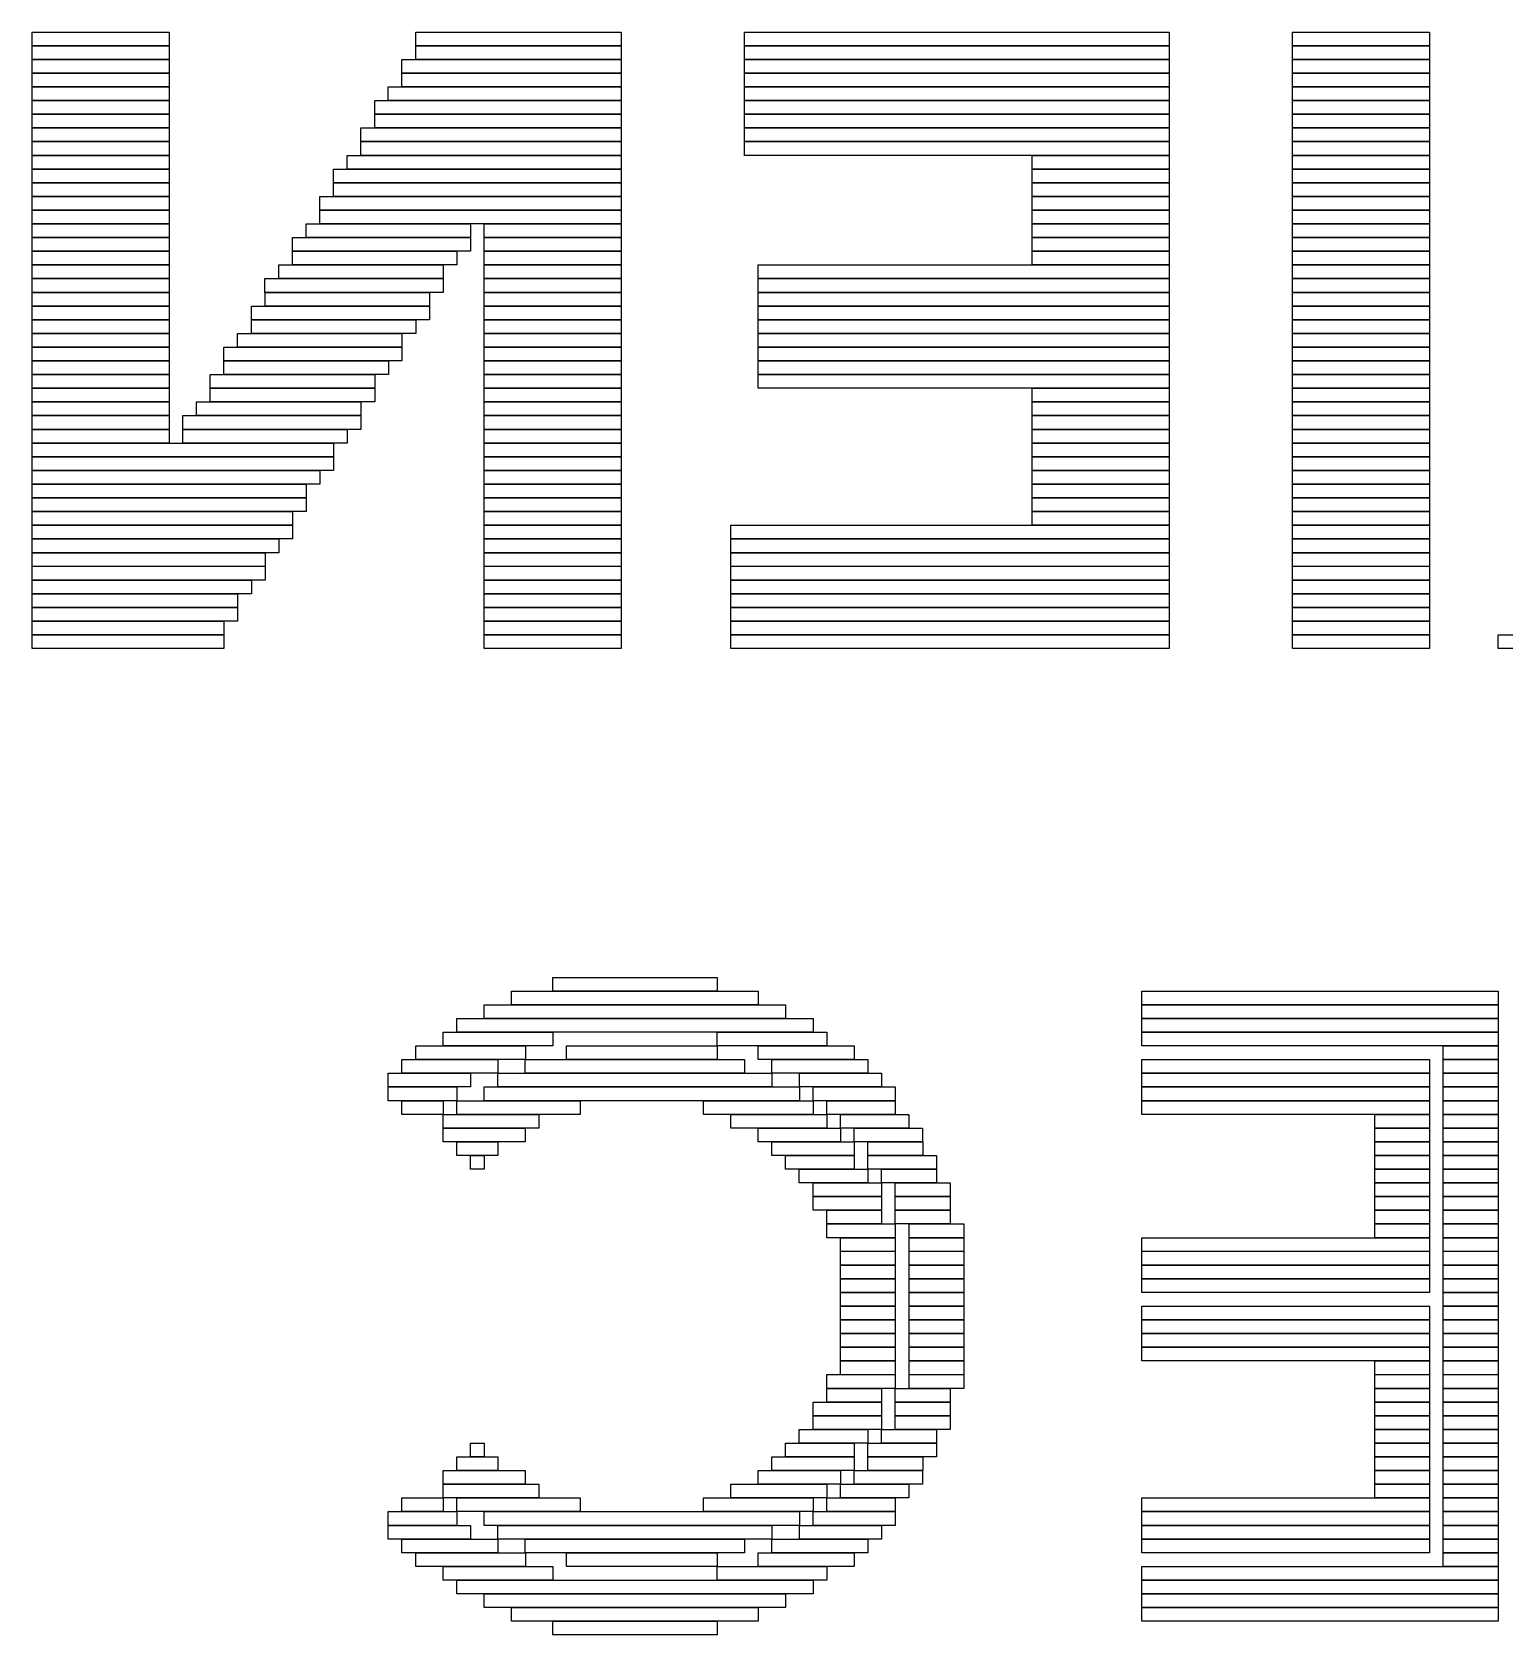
# Model space of a CAD drawing. Extents: x -2 to 100, y -14 to 56.
# Drawn here: x 29.05 to 31.413, y 11.784 to 14.356 of the extents above; entities that cross this region are included whole.
import ezdxf

# ---------------------------------------------------------------- set-up
doc = ezdxf.new("R2010")
doc.units = 0
doc.header["$MEASUREMENT"] = 0
doc.layers.add('PG_SILKSCREEN_BOTTOM', color=12, linetype='CONTINUOUS')

msp = doc.modelspace()

# ---------------------------------------------------------------- linework, layer by layer
at = {"layer": 'PG_SILKSCREEN_BOTTOM'}
for points in [[(29.27002, 14.333753), (29.050209, 14.333753), (29.050209, 14.35575), (29.27002, 14.35575)], [(29.995317, 14.333753), (29.665727, 14.333753), (29.665727, 14.35575), (29.995317, 14.35575)], [(30.87431, 14.333753), (30.193005, 14.333753), (30.193005, 14.35575), (30.87431, 14.35575)], [(31.292013, 14.333753), (31.072226, 14.333753), (31.072226, 14.35575), (31.292013, 14.35575)], [(29.27002, 14.311757), (29.050209, 14.311757), (29.050209, 14.333753), (29.27002, 14.333753)], [(29.995317, 14.311757), (29.665727, 14.311757), (29.665727, 14.333753), (29.995317, 14.333753)], [(30.87431, 14.311757), (30.193005, 14.311757), (30.193005, 14.333753), (30.87431, 14.333753)], [(31.292013, 14.311757), (31.072226, 14.311757), (31.072226, 14.333753), (31.292013, 14.333753)], [(29.27002, 14.289862), (29.050209, 14.289862), (29.050209, 14.311859), (29.27002, 14.311859)], [(29.995317, 14.289862), (29.643527, 14.289862), (29.643527, 14.311859), (29.995317, 14.311859)], [(30.87431, 14.289862), (30.193005, 14.289862), (30.193005, 14.311859), (30.87431, 14.311859)], [(31.292013, 14.289862), (31.072226, 14.289862), (31.072226, 14.311859), (31.292013, 14.311859)], [(29.27002, 14.267866), (29.050209, 14.267866), (29.050209, 14.289862), (29.27002, 14.289862)], [(29.995317, 14.267866), (29.643527, 14.267866), (29.643527, 14.289862), (29.995317, 14.289862)], [(30.87431, 14.267866), (30.193005, 14.267866), (30.193005, 14.289862), (30.87431, 14.289862)], [(31.292013, 14.267866), (31.072226, 14.267866), (31.072226, 14.289862), (31.292013, 14.289862)], [(29.27002, 14.245869), (29.050209, 14.245869), (29.050209, 14.267866), (29.27002, 14.267866)], [(29.27002, 14.223873), (29.050209, 14.223873), (29.050209, 14.245869), (29.27002, 14.245869)], [(29.995317, 14.223873), (29.599712, 14.223873), (29.599712, 14.245869), (29.995317, 14.245869)], [(29.995317, 14.245869), (29.621505, 14.245869), (29.621505, 14.267866), (29.995317, 14.267866)], [(30.87431, 14.245869), (30.193005, 14.245869), (30.193005, 14.267866), (30.87431, 14.267866)], [(30.87431, 14.223873), (30.193005, 14.223873), (30.193005, 14.245869), (30.87431, 14.245869)], [(31.292013, 14.245869), (31.072226, 14.245869), (31.072226, 14.267866), (31.292013, 14.267866)], [(31.292013, 14.223873), (31.072226, 14.223873), (31.072226, 14.245869), (31.292013, 14.245869)], [(29.27002, 14.201851), (29.050209, 14.201851), (29.050209, 14.223873), (29.27002, 14.223873)], [(29.995317, 14.201851), (29.599712, 14.201851), (29.599712, 14.223873), (29.995317, 14.223873)], [(30.87431, 14.201851), (30.193005, 14.201851), (30.193005, 14.223873), (30.87431, 14.223873)], [(31.292013, 14.201851), (31.072226, 14.201851), (31.072226, 14.223873), (31.292013, 14.223873)], [(29.27002, 14.179956), (29.050209, 14.179956), (29.050209, 14.201953), (29.27002, 14.201953)], [(29.995317, 14.179956), (29.577716, 14.179956), (29.577716, 14.201953), (29.995317, 14.201953)], [(30.87431, 14.179956), (30.193005, 14.179956), (30.193005, 14.201953), (30.87431, 14.201953)], [(31.292013, 14.179956), (31.072226, 14.179956), (31.072226, 14.201953), (31.292013, 14.201953)], [(29.27002, 14.15796), (29.050209, 14.15796), (29.050209, 14.179956), (29.27002, 14.179956)], [(29.995317, 14.15796), (29.577716, 14.15796), (29.577716, 14.179956), (29.995317, 14.179956)], [(30.87431, 14.15796), (30.193005, 14.15796), (30.193005, 14.179956), (30.87431, 14.179956)], [(31.292013, 14.15796), (31.072226, 14.15796), (31.072226, 14.179956), (31.292013, 14.179956)], [(29.27002, 14.135964), (29.050209, 14.135964), (29.050209, 14.15796), (29.27002, 14.15796)], [(29.995317, 14.135964), (29.555719, 14.135964), (29.555719, 14.15796), (29.995317, 14.15796)], [(30.874411, 14.135964), (30.654625, 14.135964), (30.654625, 14.15796), (30.874411, 14.15796)], [(31.292013, 14.135964), (31.072226, 14.135964), (31.072226, 14.15796), (31.292013, 14.15796)], [(29.27002, 14.113967), (29.050209, 14.113967), (29.050209, 14.135964), (29.27002, 14.135964)], [(29.995317, 14.113967), (29.533723, 14.113967), (29.533723, 14.135964), (29.995317, 14.135964)], [(30.874411, 14.113967), (30.654625, 14.113967), (30.654625, 14.135964), (30.874411, 14.135964)], [(31.292013, 14.113967), (31.072226, 14.113967), (31.072226, 14.135964), (31.292013, 14.135964)], [(29.27002, 14.092072), (29.050209, 14.092072), (29.050209, 14.114069), (29.27002, 14.114069)], [(29.27002, 14.070051), (29.050209, 14.070051), (29.050209, 14.092072), (29.27002, 14.092072)], [(29.995317, 14.070051), (29.511727, 14.070051), (29.511727, 14.092072), (29.995317, 14.092072)], [(29.995317, 14.092072), (29.533723, 14.092072), (29.533723, 14.114069), (29.995317, 14.114069)], [(30.874411, 14.092072), (30.654625, 14.092072), (30.654625, 14.114069), (30.874411, 14.114069)], [(30.874411, 14.070051), (30.654625, 14.070051), (30.654625, 14.092072), (30.874411, 14.092072)], [(31.292013, 14.092072), (31.072226, 14.092072), (31.072226, 14.114069), (31.292013, 14.114069)], [(31.292013, 14.070051), (31.072226, 14.070051), (31.072226, 14.092072), (31.292013, 14.092072)], [(29.27002, 14.048054), (29.050209, 14.048054), (29.050209, 14.070051), (29.27002, 14.070051)], [(29.995317, 14.048054), (29.511727, 14.048054), (29.511727, 14.070051), (29.995317, 14.070051)], [(30.874411, 14.048054), (30.654625, 14.048054), (30.654625, 14.070051), (30.874411, 14.070051)], [(31.292013, 14.048054), (31.072226, 14.048054), (31.072226, 14.070051), (31.292013, 14.070051)], [(29.27002, 14.026058), (29.050209, 14.026058), (29.050209, 14.048054), (29.27002, 14.048054)], [(29.753509, 14.026058), (29.489705, 14.026058), (29.489705, 14.048054), (29.753509, 14.048054)], [(29.995317, 14.026058), (29.775506, 14.026058), (29.775506, 14.048054), (29.995317, 14.048054)], [(30.874411, 14.026058), (30.654625, 14.026058), (30.654625, 14.048054), (30.874411, 14.048054)], [(31.292013, 14.026058), (31.072226, 14.026058), (31.072226, 14.048054), (31.292013, 14.048054)], [(29.27002, 14.004061), (29.050209, 14.004061), (29.050209, 14.026058), (29.27002, 14.026058)], [(29.753509, 14.004061), (29.467708, 14.004061), (29.467708, 14.026058), (29.753509, 14.026058)], [(29.995317, 14.004061), (29.775506, 14.004061), (29.775506, 14.026058), (29.995317, 14.026058)], [(30.874411, 14.004061), (30.654625, 14.004061), (30.654625, 14.026058), (30.874411, 14.026058)], [(31.292013, 14.004061), (31.072226, 14.004061), (31.072226, 14.026058), (31.292013, 14.026058)], [(29.27002, 13.982167), (29.050209, 13.982167), (29.050209, 14.004163), (29.27002, 14.004163)], [(29.731513, 13.982167), (29.467708, 13.982167), (29.467708, 14.004163), (29.731513, 14.004163)], [(29.995317, 13.982167), (29.775506, 13.982167), (29.775506, 14.004163), (29.995317, 14.004163)], [(30.874411, 13.982167), (30.654625, 13.982167), (30.654625, 14.004163), (30.874411, 14.004163)], [(31.292013, 13.982167), (31.072226, 13.982167), (31.072226, 14.004163), (31.292013, 14.004163)], [(29.27002, 13.96017), (29.050209, 13.96017), (29.050209, 13.982167), (29.27002, 13.982167)], [(29.709516, 13.96017), (29.445712, 13.96017), (29.445712, 13.982167), (29.709516, 13.982167)], [(29.995317, 13.96017), (29.775506, 13.96017), (29.775506, 13.982167), (29.995317, 13.982167)], [(30.874411, 13.96017), (30.215027, 13.96017), (30.215027, 13.982167), (30.874411, 13.982167)], [(31.292013, 13.96017), (31.072226, 13.96017), (31.072226, 13.982167), (31.292013, 13.982167)], [(29.27002, 13.938148), (29.050209, 13.938148), (29.050209, 13.96017), (29.27002, 13.96017)], [(29.27002, 13.916152), (29.050209, 13.916152), (29.050209, 13.938148), (29.27002, 13.938148)], [(29.709516, 13.938148), (29.423716, 13.938148), (29.423716, 13.96017), (29.709516, 13.96017)], [(29.687622, 13.916152), (29.423817, 13.916152), (29.423817, 13.938148), (29.687622, 13.938148)], [(29.995317, 13.938148), (29.775506, 13.938148), (29.775506, 13.96017), (29.995317, 13.96017)], [(29.995317, 13.916152), (29.775506, 13.916152), (29.775506, 13.938148), (29.995317, 13.938148)], [(30.874411, 13.938148), (30.215027, 13.938148), (30.215027, 13.96017), (30.874411, 13.96017)], [(30.874411, 13.916152), (30.215027, 13.916152), (30.215027, 13.938148), (30.874411, 13.938148)], [(31.292013, 13.938148), (31.072226, 13.938148), (31.072226, 13.96017), (31.292013, 13.96017)], [(31.292013, 13.916152), (31.072226, 13.916152), (31.072226, 13.938148), (31.292013, 13.938148)], [(29.27002, 13.894257), (29.050209, 13.894257), (29.050209, 13.916254), (29.27002, 13.916254)], [(29.68752, 13.894257), (29.401922, 13.894257), (29.401922, 13.916254), (29.68752, 13.916254)], [(29.995317, 13.894257), (29.775506, 13.894257), (29.775506, 13.916254), (29.995317, 13.916254)], [(30.874411, 13.894257), (30.215027, 13.894257), (30.215027, 13.916254), (30.874411, 13.916254)], [(31.292013, 13.894257), (31.072226, 13.894257), (31.072226, 13.916254), (31.292013, 13.916254)], [(29.27002, 13.872261), (29.050209, 13.872261), (29.050209, 13.894257), (29.27002, 13.894257)], [(29.665524, 13.872261), (29.401922, 13.872261), (29.401922, 13.894257), (29.665524, 13.894257)], [(29.995317, 13.872261), (29.775506, 13.872261), (29.775506, 13.894257), (29.995317, 13.894257)], [(30.874411, 13.872261), (30.215027, 13.872261), (30.215027, 13.894257), (30.874411, 13.894257)], [(31.292013, 13.872261), (31.072226, 13.872261), (31.072226, 13.894257), (31.292013, 13.894257)], [(29.27002, 13.850264), (29.050209, 13.850264), (29.050209, 13.872261), (29.27002, 13.872261)], [(29.643527, 13.850264), (29.379926, 13.850264), (29.379926, 13.872261), (29.643527, 13.872261)], [(29.995317, 13.850264), (29.775506, 13.850264), (29.775506, 13.872261), (29.995317, 13.872261)], [(30.874411, 13.850264), (30.215027, 13.850264), (30.215027, 13.872261), (30.874411, 13.872261)], [(31.292013, 13.850264), (31.072226, 13.850264), (31.072226, 13.872261), (31.292013, 13.872261)], [(29.27002, 13.828268), (29.050209, 13.828268), (29.050209, 13.850264), (29.27002, 13.850264)], [(29.643527, 13.828268), (29.357904, 13.828268), (29.357904, 13.850264), (29.643527, 13.850264)], [(29.995317, 13.828268), (29.775506, 13.828268), (29.775506, 13.850264), (29.995317, 13.850264)], [(30.874411, 13.828268), (30.215027, 13.828268), (30.215027, 13.850264), (30.874411, 13.850264)], [(31.292013, 13.828268), (31.072226, 13.828268), (31.072226, 13.850264), (31.292013, 13.850264)], [(29.27002, 13.806272), (29.050209, 13.806272), (29.050209, 13.828268), (29.27002, 13.828268)], [(29.621709, 13.806272), (29.357904, 13.806272), (29.357904, 13.828268), (29.621709, 13.828268)], [(29.995317, 13.806272), (29.775506, 13.806272), (29.775506, 13.828268), (29.995317, 13.828268)], [(30.874411, 13.806272), (30.215027, 13.806272), (30.215027, 13.828268), (30.874411, 13.828268)], [(31.292013, 13.806272), (31.072226, 13.806272), (31.072226, 13.828268), (31.292013, 13.828268)], [(29.27002, 13.784351), (29.050209, 13.784351), (29.050209, 13.806373), (29.27002, 13.806373)], [(29.27002, 13.762355), (29.050209, 13.762355), (29.050209, 13.784351), (29.27002, 13.784351)], [(29.599712, 13.784351), (29.335908, 13.784351), (29.335908, 13.806373), (29.599712, 13.806373)], [(29.599712, 13.762355), (29.335908, 13.762355), (29.335908, 13.784351), (29.599712, 13.784351)], [(29.995317, 13.784351), (29.775506, 13.784351), (29.775506, 13.806373), (29.995317, 13.806373)], [(29.995317, 13.762355), (29.775506, 13.762355), (29.775506, 13.784351), (29.995317, 13.784351)], [(30.874411, 13.784351), (30.215027, 13.784351), (30.215027, 13.806373), (30.874411, 13.806373)], [(30.874411, 13.762355), (30.654625, 13.762355), (30.654625, 13.784351), (30.874411, 13.784351)], [(31.292013, 13.784351), (31.072226, 13.784351), (31.072226, 13.806373), (31.292013, 13.806373)], [(31.292013, 13.762355), (31.072226, 13.762355), (31.072226, 13.784351), (31.292013, 13.784351)], [(29.27002, 13.740359), (29.050209, 13.740359), (29.050209, 13.762355), (29.27002, 13.762355)], [(29.577716, 13.740359), (29.313911, 13.740359), (29.313911, 13.762355), (29.577716, 13.762355)], [(29.995317, 13.740359), (29.775506, 13.740359), (29.775506, 13.762355), (29.995317, 13.762355)], [(30.874411, 13.740359), (30.654625, 13.740359), (30.654625, 13.762355), (30.874411, 13.762355)], [(31.292013, 13.740359), (31.072226, 13.740359), (31.072226, 13.762355), (31.292013, 13.762355)], [(29.27002, 13.718362), (29.050209, 13.718362), (29.050209, 13.740359), (29.27002, 13.740359)], [(29.577716, 13.718362), (29.292118, 13.718362), (29.292118, 13.740359), (29.577716, 13.740359)], [(29.995317, 13.718362), (29.775506, 13.718362), (29.775506, 13.740359), (29.995317, 13.740359)], [(30.874411, 13.718362), (30.654625, 13.718362), (30.654625, 13.740359), (30.874411, 13.740359)], [(31.292013, 13.718362), (31.072226, 13.718362), (31.072226, 13.740359), (31.292013, 13.740359)], [(29.27002, 13.696366), (29.050209, 13.696366), (29.050209, 13.718362), (29.27002, 13.718362)], [(29.555719, 13.696366), (29.291915, 13.696366), (29.291915, 13.718362), (29.555719, 13.718362)], [(29.995317, 13.696366), (29.775506, 13.696366), (29.775506, 13.718362), (29.995317, 13.718362)], [(30.874411, 13.696366), (30.654625, 13.696366), (30.654625, 13.718362), (30.874411, 13.718362)], [(31.292013, 13.696366), (31.072226, 13.696366), (31.072226, 13.718362), (31.292013, 13.718362)], [(29.533723, 13.674471), (29.05031, 13.674471), (29.05031, 13.696467), (29.533723, 13.696467)], [(29.995317, 13.674471), (29.775506, 13.674471), (29.775506, 13.696467), (29.995317, 13.696467)], [(30.874411, 13.674471), (30.654625, 13.674471), (30.654625, 13.696467), (30.874411, 13.696467)], [(31.292013, 13.674471), (31.072226, 13.674471), (31.072226, 13.696467), (31.292013, 13.696467)], [(29.533723, 13.652449), (29.05031, 13.652449), (29.05031, 13.674471), (29.533723, 13.674471)], [(29.995317, 13.652449), (29.775506, 13.652449), (29.775506, 13.674471), (29.995317, 13.674471)], [(30.874411, 13.652449), (30.654625, 13.652449), (30.654625, 13.674471), (30.874411, 13.674471)], [(31.292013, 13.652449), (31.072226, 13.652449), (31.072226, 13.674471), (31.292013, 13.674471)], [(29.511727, 13.630453), (29.050107, 13.630453), (29.050107, 13.652449), (29.511727, 13.652449)], [(29.489806, 13.608456), (29.050209, 13.608456), (29.050209, 13.630453), (29.489806, 13.630453)], [(29.995317, 13.630453), (29.775506, 13.630453), (29.775506, 13.652449), (29.995317, 13.652449)], [(29.995317, 13.608456), (29.775506, 13.608456), (29.775506, 13.630453), (29.995317, 13.630453)], [(30.874411, 13.630453), (30.654625, 13.630453), (30.654625, 13.652449), (30.874411, 13.652449)], [(30.874411, 13.608456), (30.654625, 13.608456), (30.654625, 13.630453), (30.874411, 13.630453)], [(31.292013, 13.630453), (31.072226, 13.630453), (31.072226, 13.652449), (31.292013, 13.652449)], [(31.292013, 13.608456), (31.072226, 13.608456), (31.072226, 13.630453), (31.292013, 13.630453)], [(29.489806, 13.586562), (29.050209, 13.586562), (29.050209, 13.608558), (29.489806, 13.608558)], [(29.995317, 13.586562), (29.775506, 13.586562), (29.775506, 13.608558), (29.995317, 13.608558)], [(30.874411, 13.586562), (30.654625, 13.586562), (30.654625, 13.608558), (30.874411, 13.608558)], [(31.292013, 13.586562), (31.072226, 13.586562), (31.072226, 13.608558), (31.292013, 13.608558)], [(29.46781, 13.564565), (29.050209, 13.564565), (29.050209, 13.586562), (29.46781, 13.586562)], [(29.995317, 13.564565), (29.775506, 13.564565), (29.775506, 13.586562), (29.995317, 13.586562)], [(30.874411, 13.564565), (30.654625, 13.564565), (30.654625, 13.586562), (30.874411, 13.586562)], [(31.292013, 13.564565), (31.072226, 13.564565), (31.072226, 13.586562), (31.292013, 13.586562)], [(29.46781, 13.542569), (29.050209, 13.542569), (29.050209, 13.564565), (29.46781, 13.564565)], [(29.995317, 13.542569), (29.775506, 13.542569), (29.775506, 13.564565), (29.995317, 13.564565)], [(30.87431, 13.542569), (30.171009, 13.542569), (30.171009, 13.564565), (30.87431, 13.564565)], [(31.292013, 13.542569), (31.072226, 13.542569), (31.072226, 13.564565), (31.292013, 13.564565)], [(29.445814, 13.520572), (29.050209, 13.520572), (29.050209, 13.542569), (29.445814, 13.542569)], [(29.995317, 13.520572), (29.775506, 13.520572), (29.775506, 13.542569), (29.995317, 13.542569)], [(30.87431, 13.520572), (30.171009, 13.520572), (30.171009, 13.542569), (30.87431, 13.542569)], [(31.292013, 13.520572), (31.072226, 13.520572), (31.072226, 13.542569), (31.292013, 13.542569)], [(29.423817, 13.498551), (29.050209, 13.498551), (29.050209, 13.520572), (29.423817, 13.520572)], [(29.995317, 13.498551), (29.775506, 13.498551), (29.775506, 13.520572), (29.995317, 13.520572)], [(30.87431, 13.498551), (30.171009, 13.498551), (30.171009, 13.520572), (30.87431, 13.520572)], [(31.292013, 13.498551), (31.072226, 13.498551), (31.072226, 13.520572), (31.292013, 13.520572)], [(29.401922, 13.454659), (29.050107, 13.454659), (29.050107, 13.476656), (29.401922, 13.476656)], [(29.423817, 13.476656), (29.050209, 13.476656), (29.050209, 13.498652), (29.423817, 13.498652)], [(29.995317, 13.476656), (29.775506, 13.476656), (29.775506, 13.498652), (29.995317, 13.498652)], [(29.995317, 13.454659), (29.775506, 13.454659), (29.775506, 13.476656), (29.995317, 13.476656)], [(30.87431, 13.476656), (30.171009, 13.476656), (30.171009, 13.498652), (30.87431, 13.498652)], [(30.87431, 13.454659), (30.171009, 13.454659), (30.171009, 13.476656), (30.87431, 13.476656)], [(31.292013, 13.476656), (31.072226, 13.476656), (31.072226, 13.498652), (31.292013, 13.498652)], [(31.292013, 13.454659), (31.072226, 13.454659), (31.072226, 13.476656), (31.292013, 13.476656)], [(29.379926, 13.432663), (29.050107, 13.432663), (29.050107, 13.454659), (29.379926, 13.454659)], [(29.995317, 13.432663), (29.775506, 13.432663), (29.775506, 13.454659), (29.995317, 13.454659)], [(30.87431, 13.432663), (30.171009, 13.432663), (30.171009, 13.454659), (30.87431, 13.454659)], [(31.292013, 13.432663), (31.072226, 13.432663), (31.072226, 13.454659), (31.292013, 13.454659)], [(29.379926, 13.410667), (29.050107, 13.410667), (29.050107, 13.432663), (29.379926, 13.432663)], [(29.995317, 13.410667), (29.775506, 13.410667), (29.775506, 13.432663), (29.995317, 13.432663)], [(30.87431, 13.410667), (30.171009, 13.410667), (30.171009, 13.432663), (30.87431, 13.432663)], [(31.292013, 13.410667), (31.072226, 13.410667), (31.072226, 13.432663), (31.292013, 13.432663)], [(29.357904, 13.38867), (29.050107, 13.38867), (29.050107, 13.410667), (29.357904, 13.410667)], [(29.995317, 13.38867), (29.775506, 13.38867), (29.775506, 13.410667), (29.995317, 13.410667)], [(30.87431, 13.38867), (30.171009, 13.38867), (30.171009, 13.410667), (30.87431, 13.410667)], [(31.292013, 13.38867), (31.072226, 13.38867), (31.072226, 13.410667), (31.292013, 13.410667)], [(29.357904, 13.36675), (29.050107, 13.36675), (29.050107, 13.388772), (29.357904, 13.388772)], [(29.995317, 13.36675), (29.775506, 13.36675), (29.775506, 13.388772), (29.995317, 13.388772)], [(30.87431, 13.36675), (30.171009, 13.36675), (30.171009, 13.388772), (30.87431, 13.388772)], [(31.292013, 13.36675), (31.072226, 13.36675), (31.072226, 13.388772), (31.292013, 13.388772)], [(31.66552, 13.36675), (31.401918, 13.36675), (31.401918, 13.388772), (31.66552, 13.388772)], [(30.149114, 12.817272), (29.885411, 12.817272), (29.885411, 12.839268), (30.149114, 12.839268)], [(30.215027, 12.79525), (29.819422, 12.79525), (29.819422, 12.817272), (30.215027, 12.817272)], [(31.401918, 12.79525), (30.830418, 12.79525), (30.830418, 12.817272), (31.401918, 12.817272)], [(30.258918, 12.773355), (29.775506, 12.773355), (29.775506, 12.795352), (30.258918, 12.795352)], [(31.401918, 12.773355), (30.830418, 12.773355), (30.830418, 12.795352), (31.401918, 12.795352)], [(30.302911, 12.751359), (29.731513, 12.751359), (29.731513, 12.773355), (30.302911, 12.773355)], [(31.401918, 12.751359), (30.830418, 12.751359), (30.830418, 12.773355), (31.401918, 12.773355)], [(29.841419, 12.707366), (29.665625, 12.707366), (29.665625, 12.729362), (29.841419, 12.729362)], [(29.885411, 12.729362), (29.709516, 12.729362), (29.709516, 12.751359), (29.885411, 12.751359)], [(30.149216, 12.707366), (29.907509, 12.707366), (29.907509, 12.729362), (30.149216, 12.729362)], [(30.324908, 12.729362), (30.149114, 12.729362), (30.149114, 12.751359), (30.324908, 12.751359)], [(30.368926, 12.707366), (30.215103, 12.707366), (30.215103, 12.729362), (30.368926, 12.729362)], [(31.401918, 12.729362), (30.830418, 12.729362), (30.830418, 12.751359), (31.401918, 12.751359)], [(31.401918, 12.707366), (31.313907, 12.707366), (31.313907, 12.729362), (31.401918, 12.729362)], [(29.797527, 12.685471), (29.643527, 12.685471), (29.643527, 12.707468), (29.797527, 12.707468)], [(30.193005, 12.685471), (29.841317, 12.685471), (29.841317, 12.707468), (30.193005, 12.707468)], [(30.390922, 12.685471), (30.236922, 12.685471), (30.236922, 12.707468), (30.390922, 12.707468)], [(31.292013, 12.685471), (30.830418, 12.685471), (30.830418, 12.707468), (31.292013, 12.707468)], [(31.401918, 12.685471), (31.313907, 12.685471), (31.313907, 12.707468), (31.401918, 12.707468)], [(29.753509, 12.663449), (29.621505, 12.663449), (29.621505, 12.685471), (29.753509, 12.685471)], [(30.236922, 12.663449), (29.797527, 12.663449), (29.797527, 12.685471), (30.236922, 12.685471)], [(30.412817, 12.663449), (30.281016, 12.663449), (30.281016, 12.685471), (30.412817, 12.685471)], [(31.292013, 12.663449), (30.830418, 12.663449), (30.830418, 12.685471), (31.292013, 12.685471)], [(31.401918, 12.663449), (31.313907, 12.663449), (31.313907, 12.685471), (31.401918, 12.685471)], [(29.731513, 12.641453), (29.621505, 12.641453), (29.621505, 12.663449), (29.731513, 12.663449)], [(30.281118, 12.641453), (29.775506, 12.641453), (29.775506, 12.663449), (30.281118, 12.663449)], [(30.434813, 12.641453), (30.303013, 12.641453), (30.303013, 12.663449), (30.434813, 12.663449)], [(31.292013, 12.641453), (30.830418, 12.641453), (30.830418, 12.663449), (31.292013, 12.663449)], [(31.401918, 12.641453), (31.313907, 12.641453), (31.313907, 12.663449), (31.401918, 12.663449)], [(29.709516, 12.619457), (29.643527, 12.619457), (29.643527, 12.641453), (29.709516, 12.641453)], [(29.929328, 12.619457), (29.731513, 12.619457), (29.731513, 12.641453), (29.929328, 12.641453)], [(30.302911, 12.619457), (30.127016, 12.619457), (30.127016, 12.641453), (30.302911, 12.641453)], [(30.434712, 12.619457), (30.324908, 12.619457), (30.324908, 12.641453), (30.434712, 12.641453)], [(31.292013, 12.619457), (30.830418, 12.619457), (30.830418, 12.641453), (31.292013, 12.641453)], [(31.401918, 12.619457), (31.313907, 12.619457), (31.313907, 12.641453), (31.401918, 12.641453)], [(29.863313, 12.59746), (29.709516, 12.59746), (29.709516, 12.619457), (29.863313, 12.619457)], [(30.324908, 12.59746), (30.171111, 12.59746), (30.171111, 12.619457), (30.324908, 12.619457)], [(30.45681, 12.59746), (30.346904, 12.59746), (30.346904, 12.619457), (30.45681, 12.619457)], [(31.291911, 12.59746), (31.204103, 12.59746), (31.204103, 12.619457), (31.291911, 12.619457)], [(31.401918, 12.59746), (31.313907, 12.59746), (31.313907, 12.619457), (31.401918, 12.619457)], [(29.841317, 12.575565), (29.709516, 12.575565), (29.709516, 12.597562), (29.841317, 12.597562)], [(29.797527, 12.553569), (29.731513, 12.553569), (29.731513, 12.575565), (29.797527, 12.575565)], [(30.346904, 12.575565), (30.214926, 12.575565), (30.214926, 12.597562), (30.346904, 12.597562)], [(30.368926, 12.553569), (30.236922, 12.553569), (30.236922, 12.575565), (30.368926, 12.575565)], [(30.478705, 12.575565), (30.368926, 12.575565), (30.368926, 12.597562), (30.478705, 12.597562)], [(30.478908, 12.553569), (30.390922, 12.553569), (30.390922, 12.575565), (30.478908, 12.575565)], [(31.291911, 12.575565), (31.204103, 12.575565), (31.204103, 12.597562), (31.291911, 12.597562)], [(31.291911, 12.553569), (31.204103, 12.553569), (31.204103, 12.575565), (31.291911, 12.575565)], [(31.401918, 12.575565), (31.313907, 12.575565), (31.313907, 12.597562), (31.401918, 12.597562)], [(31.401918, 12.553569), (31.313907, 12.553569), (31.313907, 12.575565), (31.401918, 12.575565)], [(29.775506, 12.531573), (29.753509, 12.531573), (29.753509, 12.553569), (29.775506, 12.553569)], [(30.368926, 12.531573), (30.25902, 12.531573), (30.25902, 12.553569), (30.368926, 12.553569)], [(30.500726, 12.531573), (30.390922, 12.531573), (30.390922, 12.553569), (30.500726, 12.553569)], [(31.291911, 12.531573), (31.204103, 12.531573), (31.204103, 12.553569), (31.291911, 12.553569)], [(31.401918, 12.531573), (31.313907, 12.531573), (31.313907, 12.553569), (31.401918, 12.553569)], [(30.390821, 12.509551), (30.280915, 12.509551), (30.280915, 12.531573), (30.390821, 12.531573)], [(30.500828, 12.509551), (30.412817, 12.509551), (30.412817, 12.531573), (30.500828, 12.531573)], [(31.291911, 12.509551), (31.204103, 12.509551), (31.204103, 12.531573), (31.291911, 12.531573)], [(31.401918, 12.509551), (31.313907, 12.509551), (31.313907, 12.531573), (31.401918, 12.531573)], [(30.412817, 12.487656), (30.303013, 12.487656), (30.303013, 12.509652), (30.412817, 12.509652)], [(30.522723, 12.487656), (30.434712, 12.487656), (30.434712, 12.509652), (30.522723, 12.509652)], [(31.291911, 12.487656), (31.204103, 12.487656), (31.204103, 12.509652), (31.291911, 12.509652)], [(31.401918, 12.487656), (31.313907, 12.487656), (31.313907, 12.509652), (31.401918, 12.509652)], [(30.412817, 12.46566), (30.303013, 12.46566), (30.303013, 12.487656), (30.412817, 12.487656)], [(30.522723, 12.46566), (30.434712, 12.46566), (30.434712, 12.487656), (30.522723, 12.487656)], [(31.291911, 12.46566), (31.204103, 12.46566), (31.204103, 12.487656), (31.291911, 12.487656)], [(31.401918, 12.46566), (31.313907, 12.46566), (31.313907, 12.487656), (31.401918, 12.487656)], [(30.412715, 12.443663), (30.324908, 12.443663), (30.324908, 12.46566), (30.412715, 12.46566)], [(30.522723, 12.443663), (30.434712, 12.443663), (30.434712, 12.46566), (30.522723, 12.46566)], [(31.291911, 12.443663), (31.204103, 12.443663), (31.204103, 12.46566), (31.291911, 12.46566)], [(31.401918, 12.443663), (31.313907, 12.443663), (31.313907, 12.46566), (31.401918, 12.46566)], [(30.434712, 12.421667), (30.324908, 12.421667), (30.324908, 12.443663), (30.434712, 12.443663)], [(30.434712, 12.39967), (30.346904, 12.39967), (30.346904, 12.421667), (30.434712, 12.421667)], [(30.544719, 12.421667), (30.456911, 12.421667), (30.456911, 12.443663), (30.544719, 12.443663)], [(30.544719, 12.39967), (30.456911, 12.39967), (30.456911, 12.421667), (30.544719, 12.421667)], [(31.292013, 12.39967), (30.830418, 12.39967), (30.830418, 12.421667), (31.292013, 12.421667)], [(31.291911, 12.421667), (31.204103, 12.421667), (31.204103, 12.443663), (31.291911, 12.443663)], [(31.401918, 12.421667), (31.313907, 12.421667), (31.313907, 12.443663), (31.401918, 12.443663)], [(31.401918, 12.39967), (31.313907, 12.39967), (31.313907, 12.421667), (31.401918, 12.421667)], [(30.434712, 12.37775), (30.346904, 12.37775), (30.346904, 12.399772), (30.434712, 12.399772)], [(30.544719, 12.37775), (30.456911, 12.37775), (30.456911, 12.399772), (30.544719, 12.399772)], [(31.292013, 12.37775), (30.830418, 12.37775), (30.830418, 12.399772), (31.292013, 12.399772)], [(31.401918, 12.37775), (31.313907, 12.37775), (31.313907, 12.399772), (31.401918, 12.399772)], [(30.434712, 12.355754), (30.346904, 12.355754), (30.346904, 12.37775), (30.434712, 12.37775)], [(30.544719, 12.355754), (30.456911, 12.355754), (30.456911, 12.37775), (30.544719, 12.37775)], [(31.292013, 12.355754), (30.830418, 12.355754), (30.830418, 12.37775), (31.292013, 12.37775)], [(31.401918, 12.355754), (31.313907, 12.355754), (31.313907, 12.37775), (31.401918, 12.37775)], [(30.434712, 12.333757), (30.346904, 12.333757), (30.346904, 12.355754), (30.434712, 12.355754)], [(30.544719, 12.333757), (30.456911, 12.333757), (30.456911, 12.355754), (30.544719, 12.355754)], [(31.292013, 12.333757), (30.830418, 12.333757), (30.830418, 12.355754), (31.292013, 12.355754)], [(31.401918, 12.333757), (31.313907, 12.333757), (31.313907, 12.355754), (31.401918, 12.355754)], [(30.434712, 12.311761), (30.346904, 12.311761), (30.346904, 12.333757), (30.434712, 12.333757)], [(30.544719, 12.311761), (30.456911, 12.311761), (30.456911, 12.333757), (30.544719, 12.333757)], [(31.401918, 12.311761), (31.313907, 12.311761), (31.313907, 12.333757), (31.401918, 12.333757)], [(30.434712, 12.289765), (30.346904, 12.289765), (30.346904, 12.311761), (30.434712, 12.311761)], [(30.544719, 12.289765), (30.456911, 12.289765), (30.456911, 12.311761), (30.544719, 12.311761)], [(31.292013, 12.289765), (30.830418, 12.289765), (30.830418, 12.311761), (31.292013, 12.311761)], [(31.401918, 12.289765), (31.313907, 12.289765), (31.313907, 12.311761), (31.401918, 12.311761)], [(30.434712, 12.26787), (30.346904, 12.26787), (30.346904, 12.289866), (30.434712, 12.289866)], [(30.434712, 12.245873), (30.346904, 12.245873), (30.346904, 12.26787), (30.434712, 12.26787)], [(30.544719, 12.26787), (30.456911, 12.26787), (30.456911, 12.289866), (30.544719, 12.289866)], [(30.544719, 12.245873), (30.456911, 12.245873), (30.456911, 12.26787), (30.544719, 12.26787)], [(31.292013, 12.26787), (30.830418, 12.26787), (30.830418, 12.289866), (31.292013, 12.289866)], [(31.292013, 12.245873), (30.830418, 12.245873), (30.830418, 12.26787), (31.292013, 12.26787)], [(31.401918, 12.26787), (31.313907, 12.26787), (31.313907, 12.289866), (31.401918, 12.289866)], [(31.401918, 12.245873), (31.313907, 12.245873), (31.313907, 12.26787), (31.401918, 12.26787)], [(30.434712, 12.223852), (30.346904, 12.223852), (30.346904, 12.245873), (30.434712, 12.245873)], [(30.544719, 12.223852), (30.456911, 12.223852), (30.456911, 12.245873), (30.544719, 12.245873)], [(31.292013, 12.223852), (30.830418, 12.223852), (30.830418, 12.245873), (31.292013, 12.245873)], [(31.401918, 12.223852), (31.313907, 12.223852), (31.313907, 12.245873), (31.401918, 12.245873)], [(30.434712, 12.201855), (30.346904, 12.201855), (30.346904, 12.223852), (30.434712, 12.223852)], [(30.544719, 12.201855), (30.456911, 12.201855), (30.456911, 12.223852), (30.544719, 12.223852)], [(31.291911, 12.201855), (31.204103, 12.201855), (31.204103, 12.223852), (31.291911, 12.223852)], [(31.401918, 12.201855), (31.313907, 12.201855), (31.313907, 12.223852), (31.401918, 12.223852)], [(30.434712, 12.17996), (30.324908, 12.17996), (30.324908, 12.201957), (30.434712, 12.201957)], [(30.544719, 12.17996), (30.456911, 12.17996), (30.456911, 12.201957), (30.544719, 12.201957)], [(31.291911, 12.17996), (31.204103, 12.17996), (31.204103, 12.201957), (31.291911, 12.201957)], [(31.401918, 12.17996), (31.313907, 12.17996), (31.313907, 12.201957), (31.401918, 12.201957)], [(30.412715, 12.157964), (30.324908, 12.157964), (30.324908, 12.17996), (30.412715, 12.17996)], [(30.522723, 12.157964), (30.434712, 12.157964), (30.434712, 12.17996), (30.522723, 12.17996)], [(31.291911, 12.157964), (31.204103, 12.157964), (31.204103, 12.17996), (31.291911, 12.17996)], [(31.401918, 12.157964), (31.313907, 12.157964), (31.313907, 12.17996), (31.401918, 12.17996)], [(30.412817, 12.135968), (30.303013, 12.135968), (30.303013, 12.157964), (30.412817, 12.157964)], [(30.522723, 12.135968), (30.434712, 12.135968), (30.434712, 12.157964), (30.522723, 12.157964)], [(31.291911, 12.135968), (31.204103, 12.135968), (31.204103, 12.157964), (31.291911, 12.157964)], [(31.401918, 12.135968), (31.313907, 12.135968), (31.313907, 12.157964), (31.401918, 12.157964)], [(30.390821, 12.092051), (30.280915, 12.092051), (30.280915, 12.114073), (30.390821, 12.114073)], [(30.412817, 12.113971), (30.303013, 12.113971), (30.303013, 12.135968), (30.412817, 12.135968)], [(30.500828, 12.092051), (30.412817, 12.092051), (30.412817, 12.114073), (30.500828, 12.114073)], [(30.522723, 12.113971), (30.434712, 12.113971), (30.434712, 12.135968), (30.522723, 12.135968)], [(31.291911, 12.113971), (31.204103, 12.113971), (31.204103, 12.135968), (31.291911, 12.135968)], [(31.291911, 12.092051), (31.204103, 12.092051), (31.204103, 12.114073), (31.291911, 12.114073)], [(31.401918, 12.113971), (31.313907, 12.113971), (31.313907, 12.135968), (31.401918, 12.135968)], [(31.401918, 12.092051), (31.313907, 12.092051), (31.313907, 12.114073), (31.401918, 12.114073)], [(29.775506, 12.070055), (29.753509, 12.070055), (29.753509, 12.092051), (29.775506, 12.092051)], [(30.368926, 12.070055), (30.25902, 12.070055), (30.25902, 12.092051), (30.368926, 12.092051)], [(30.500726, 12.070055), (30.390922, 12.070055), (30.390922, 12.092051), (30.500726, 12.092051)], [(31.291911, 12.070055), (31.204103, 12.070055), (31.204103, 12.092051), (31.291911, 12.092051)], [(31.401918, 12.070055), (31.313907, 12.070055), (31.313907, 12.092051), (31.401918, 12.092051)], [(29.797527, 12.048058), (29.731513, 12.048058), (29.731513, 12.070055), (29.797527, 12.070055)], [(30.368926, 12.048058), (30.236922, 12.048058), (30.236922, 12.070055), (30.368926, 12.070055)], [(30.478908, 12.048058), (30.390922, 12.048058), (30.390922, 12.070055), (30.478908, 12.070055)], [(31.291911, 12.048058), (31.204103, 12.048058), (31.204103, 12.070055), (31.291911, 12.070055)], [(31.401918, 12.048058), (31.313907, 12.048058), (31.313907, 12.070055), (31.401918, 12.070055)], [(29.841317, 12.026062), (29.709516, 12.026062), (29.709516, 12.048058), (29.841317, 12.048058)], [(30.346904, 12.026062), (30.214926, 12.026062), (30.214926, 12.048058), (30.346904, 12.048058)], [(30.478705, 12.026062), (30.368926, 12.026062), (30.368926, 12.048058), (30.478705, 12.048058)], [(31.291911, 12.026062), (31.204103, 12.026062), (31.204103, 12.048058), (31.291911, 12.048058)], [(31.401918, 12.026062), (31.313907, 12.026062), (31.313907, 12.048058), (31.401918, 12.048058)], [(29.863313, 12.004065), (29.709516, 12.004065), (29.709516, 12.026062), (29.863313, 12.026062)], [(30.324908, 12.004065), (30.171111, 12.004065), (30.171111, 12.026062), (30.324908, 12.026062)], [(30.45681, 12.004065), (30.346904, 12.004065), (30.346904, 12.026062), (30.45681, 12.026062)], [(31.291911, 12.004065), (31.204103, 12.004065), (31.204103, 12.026062), (31.291911, 12.026062)], [(31.401918, 12.004065), (31.313907, 12.004065), (31.313907, 12.026062), (31.401918, 12.026062)], [(29.709516, 11.982171), (29.643527, 11.982171), (29.643527, 12.004167), (29.709516, 12.004167)], [(29.929328, 11.982171), (29.731513, 11.982171), (29.731513, 12.004167), (29.929328, 12.004167)], [(30.302911, 11.982171), (30.127016, 11.982171), (30.127016, 12.004167), (30.302911, 12.004167)], [(30.434712, 11.982171), (30.324908, 11.982171), (30.324908, 12.004167), (30.434712, 12.004167)], [(31.292013, 11.982171), (30.830418, 11.982171), (30.830418, 12.004167), (31.292013, 12.004167)], [(31.401918, 11.982171), (31.313907, 11.982171), (31.313907, 12.004167), (31.401918, 12.004167)], [(29.731513, 11.960149), (29.621505, 11.960149), (29.621505, 11.982171), (29.731513, 11.982171)], [(29.753509, 11.938152), (29.621505, 11.938152), (29.621505, 11.960149), (29.753509, 11.960149)], [(30.281118, 11.960149), (29.775506, 11.960149), (29.775506, 11.982171), (30.281118, 11.982171)], [(30.236922, 11.938152), (29.797527, 11.938152), (29.797527, 11.960149), (30.236922, 11.960149)], [(30.412817, 11.938152), (30.281016, 11.938152), (30.281016, 11.960149), (30.412817, 11.960149)], [(30.434813, 11.960149), (30.303013, 11.960149), (30.303013, 11.982171), (30.434813, 11.982171)], [(31.292013, 11.960149), (30.830418, 11.960149), (30.830418, 11.982171), (31.292013, 11.982171)], [(31.292013, 11.938152), (30.830418, 11.938152), (30.830418, 11.960149), (31.292013, 11.960149)], [(31.401918, 11.960149), (31.313907, 11.960149), (31.313907, 11.982171), (31.401918, 11.982171)], [(31.401918, 11.938152), (31.313907, 11.938152), (31.313907, 11.960149), (31.401918, 11.960149)], [(29.797527, 11.916156), (29.643527, 11.916156), (29.643527, 11.938152), (29.797527, 11.938152)], [(30.193005, 11.916156), (29.841317, 11.916156), (29.841317, 11.938152), (30.193005, 11.938152)], [(30.390922, 11.916156), (30.236922, 11.916156), (30.236922, 11.938152), (30.390922, 11.938152)], [(31.292013, 11.916156), (30.830418, 11.916156), (30.830418, 11.938152), (31.292013, 11.938152)], [(31.401918, 11.916156), (31.313907, 11.916156), (31.313907, 11.938152), (31.401918, 11.938152)], [(29.841419, 11.894261), (29.665625, 11.894261), (29.665625, 11.916258), (29.841419, 11.916258)], [(30.149216, 11.894261), (29.907509, 11.894261), (29.907509, 11.916258), (30.149216, 11.916258)], [(30.368926, 11.894261), (30.215103, 11.894261), (30.215103, 11.916258), (30.368926, 11.916258)], [(31.401918, 11.894261), (31.313907, 11.894261), (31.313907, 11.916258), (31.401918, 11.916258)], [(29.885411, 11.872265), (29.709516, 11.872265), (29.709516, 11.894261), (29.885411, 11.894261)], [(30.324908, 11.872265), (30.149114, 11.872265), (30.149114, 11.894261), (30.324908, 11.894261)], [(31.401918, 11.872265), (30.830418, 11.872265), (30.830418, 11.894261), (31.401918, 11.894261)], [(30.302911, 11.850268), (29.731513, 11.850268), (29.731513, 11.872265), (30.302911, 11.872265)], [(31.401918, 11.850268), (30.830418, 11.850268), (30.830418, 11.872265), (31.401918, 11.872265)], [(30.258918, 11.828272), (29.775506, 11.828272), (29.775506, 11.850268), (30.258918, 11.850268)], [(31.401918, 11.828272), (30.830418, 11.828272), (30.830418, 11.850268), (31.401918, 11.850268)], [(30.215027, 11.80625), (29.819422, 11.80625), (29.819422, 11.828272), (30.215027, 11.828272)], [(30.149114, 11.784355), (29.885411, 11.784355), (29.885411, 11.806352), (30.149114, 11.806352)], [(31.401918, 11.80625), (30.830418, 11.80625), (30.830418, 11.828272), (31.401918, 11.828272)]]:
    msp.add_lwpolyline(points, close=True, dxfattribs=at)

doc.saveas('drawing.dxf')
